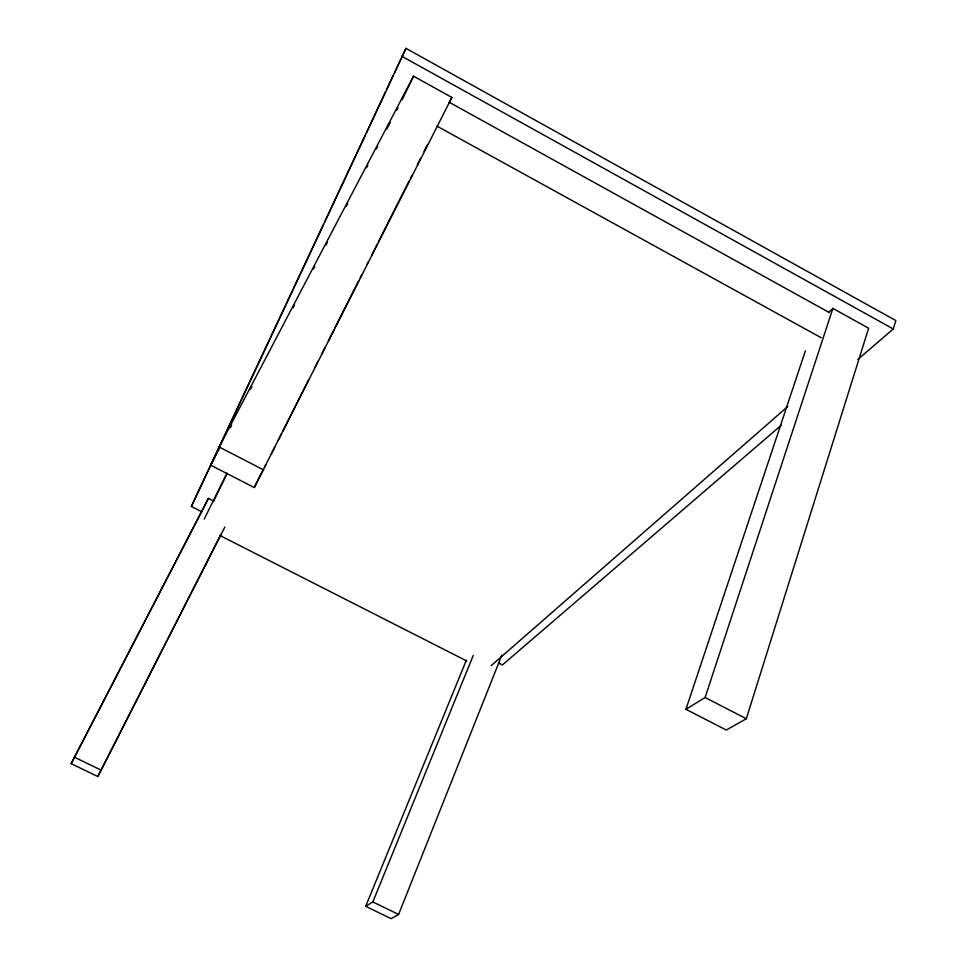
<?xml version="1.0" encoding="UTF-8"?>
<svg xmlns="http://www.w3.org/2000/svg" width="967" height="967" viewBox="0 0 967 967"><rect width="100%" height="100%" fill="white"/><g stroke="black" fill="none" stroke-linecap="round" stroke-linejoin="round"><path stroke-width="1.45" d="M857.85 359.422L893.278 328.961L895.841 320.573L405.971 48.35L191.357 506.454L202.079 511.918M805.39 350.816L685.941 709.307L726.277 730.037L746.319 718.759L868.632 328.212L832.877 308.413L828.562 312.438M685.941 709.307L705.112 697.509L832.877 308.413M466.336 660.256L365.695 906.333L391.115 918.65L398.597 914.444L501.885 655.058M365.695 906.333L372.839 901.945L473.226 655.529M224.84 527.063L97.812 776.561L71.159 763.664L208.449 498.38L213.622 501.027M323.498 224.658L191.357 506.454M324.767 221.927L365.055 135.827M366.336 133.083L385.519 92.083M386.788 89.351L393.182 75.68M394.463 72.948L400.858 59.289M402.139 56.545L405.971 48.35M208.449 498.38L71.159 763.664M402.139 99.734L413.562 76.2L451.879 97.425L254.273 487.561L210.685 465.175L219.062 449.172M204.255 519.061L226.967 473.105M213.236 501.692L226.604 474.676M254.273 487.561L263.097 470.083M264.462 467.387L265.816 464.704M271.256 453.946L274.652 447.225M278.049 440.493L281.445 433.772M282.799 431.089L308.606 379.983M314.722 367.883L318.119 361.162M321.515 354.43L324.912 347.709M328.309 340.988L333.736 330.231M335.102 327.535L358.866 280.466M360.232 277.783L361.585 275.087M367.025 264.329L368.379 261.646M371.775 254.925L377.215 244.167M378.568 241.472L409.138 180.962M410.492 178.266L411.845 175.583M417.285 164.825L420.681 158.105M424.078 151.372L427.474 144.651M97.812 776.561L220.633 534.944M413.562 76.2L219.171 447.008L263.773 469.998M230.243 427.825L231.645 425.166M250.513 389.157L251.904 386.486M293.134 307.796L294.524 305.125M313.393 269.116L314.795 266.445M325.976 245.11L327.366 242.439M346.234 206.43L347.637 203.759M366.505 167.75L367.895 165.091M376.284 149.087L377.674 146.416M386.764 129.07L390.257 122.41M396.543 110.407L397.945 107.736M449.172 102.538L451.879 97.425M491.248 665.598L787.658 406.623M781.276 425.238L502.393 664.958L498.368 662.915M74.229 757.101L101.245 770.203M372.839 901.945L398.597 914.444M219.714 535.38L466.771 661.005M705.112 697.509L746.319 718.759M437.072 126.181L821.261 337.773M449.45 102.381L829.287 312.534M401.764 56.231L893.278 328.961"/></g></svg>
